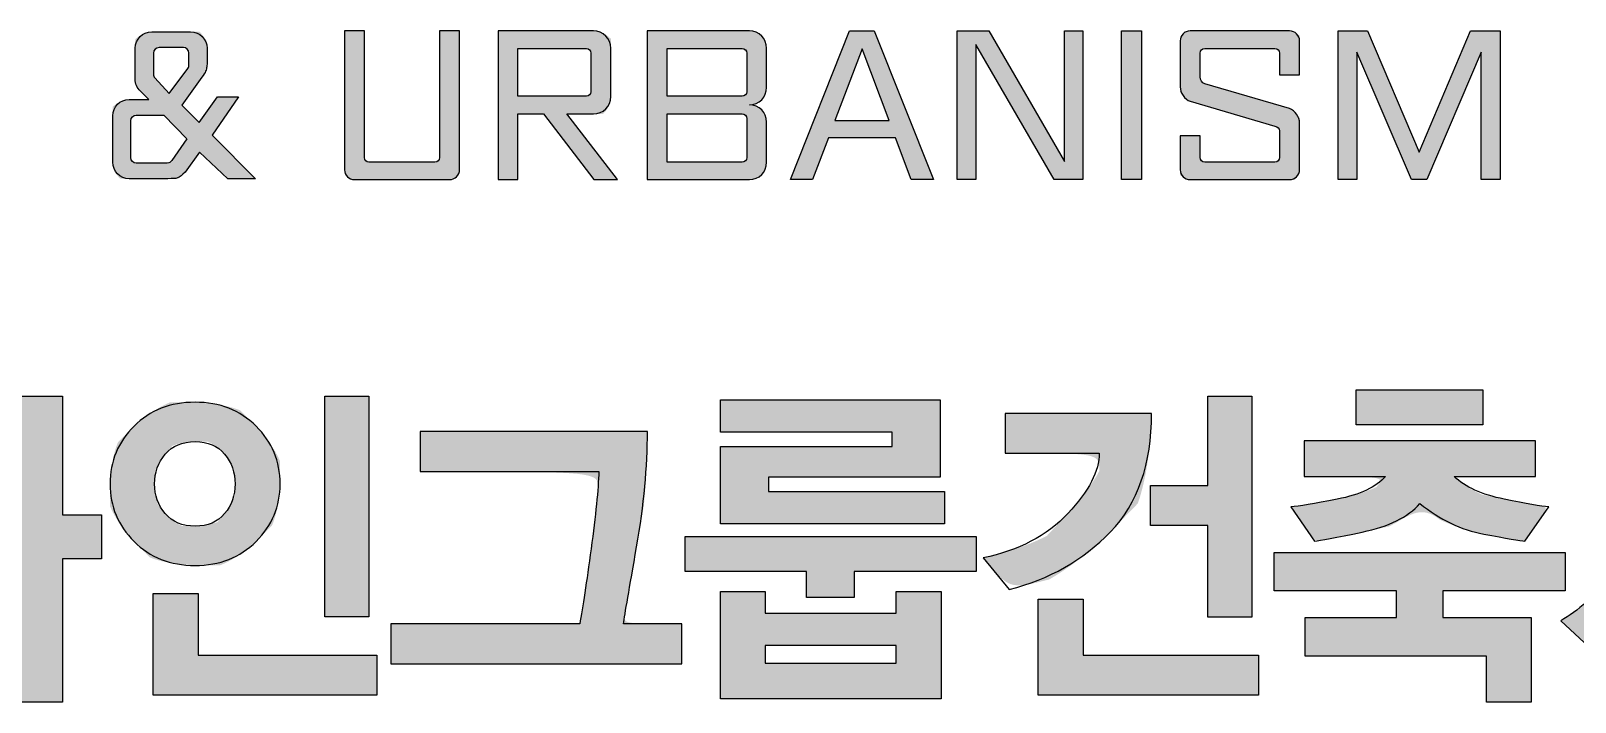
# Model space of a CAD drawing. Header units: millimetres. Extents: x 75184266 to 76346726, y -35077925 to -33679385.
# Drawn here: x 75628312 to 75638063, y -34829354 to -34825111 of the extents above; entities that cross this region are included whole.
import ezdxf

# ---------------------------------------------------------------- set-up
doc = ezdxf.new("R2010")
doc.units = ezdxf.units.MM
doc.header["$LTSCALE"] = 50
doc.header["$MEASUREMENT"] = 0
doc.layers.add('AZ-LINE', color=3, linetype='CONTINUOUS')
doc.layers.add('AZ-TEX2', color=6, linetype='CONTINUOUS')

# ---------------------------------------------------------------- blocks, each defined once
blk = doc.blocks.new('바탕폼')
at = {"layer": 'AZ-TEX2'}
h = blk.add_hatch(color=256, dxfattribs=at)
h.dxf.hatch_style = 2
edge = h.paths.add_edge_path()
edge.add_spline(control_points=[(771.734, 506.219), (771.734, 506.219), (771.734, 506.219), (771.734, 506.219), (771.618, 506.218), (771.526, 506.124), (771.525, 506.009), (771.525, 506.009), (771.525, 505.619), (771.525, 505.619), (771.525, 505.561), (771.55, 505.509), (771.588, 505.469), (771.588, 505.469), (771.698, 505.361), (771.698, 505.361), (771.698, 505.361), (771.449, 505.361), (771.449, 505.361), (771.333, 505.361), (771.241, 505.269), (771.241, 505.154), (771.241, 505.154), (771.241, 504.566), (771.241, 504.566), (771.241, 504.452), (771.333, 504.359), (771.449, 504.359), (771.449, 504.359), (771.938, 504.359), (771.938, 504.359), (772.059, 504.359), (772.073, 504.358), (772.158, 504.442), (772.158, 504.442), (772.339, 504.696), (772.339, 504.696), (772.339, 504.696), (772.696, 504.359), (772.696, 504.359), (772.696, 504.359), (773.048, 504.359), (773.048, 504.359), (773.048, 504.359), (772.505, 504.903), (772.505, 504.903), (772.505, 504.903), (772.497, 504.911), (772.497, 504.911), (772.497, 504.911), (772.833, 505.396), (772.833, 505.396), (772.833, 505.396), (772.565, 505.396), (772.565, 505.396), (772.565, 505.396), (772.335, 505.07), (772.335, 505.07), (772.335, 505.07), (772.116, 505.29), (772.116, 505.29), (772.116, 505.29), (772.369, 505.644), (772.369, 505.644), (772.419, 505.704), (772.423, 505.74), (772.431, 505.774), (772.43, 505.775), (772.434, 505.805), (772.434, 505.808), (772.434, 505.808), (772.434, 506.009), (772.434, 506.009), (772.434, 506.124), (772.341, 506.218), (772.225, 506.219), (772.225, 506.219), (771.734, 506.219)], knot_values=[0, 0, 0, 0, 0.00005, 0.0001, 1, 1, 1, 2, 2, 2, 3, 3, 3, 4, 4, 4, 5, 5, 5, 6, 6, 6, 7, 7, 7, 8, 8, 8, 9, 9, 9, 10, 10, 10, 11, 11, 11, 12, 12, 12, 13, 13, 13, 14, 14, 14, 15, 15, 15, 16, 16, 16, 17, 17, 17, 18, 18, 18, 19, 19, 19, 20, 20, 20, 21, 21, 21, 22, 22, 22, 23, 23, 23, 24, 24, 24, 25, 25, 25, 25], degree=3, periodic=0)
edge = h.paths.add_edge_path()
edge.add_spline(control_points=[(772.204, 505.799), (772.204, 505.799), (772.204, 505.799), (772.204, 505.799), (772.204, 505.783), (772.201, 505.768), (772.191, 505.755), (772.191, 505.755), (771.954, 505.435), (771.954, 505.435), (771.954, 505.435), (771.773, 505.633), (771.773, 505.633), (771.758, 505.647), (771.756, 505.663), (771.756, 505.68), (771.756, 505.68), (771.756, 505.949), (771.756, 505.949), (771.756, 505.986), (771.787, 506.017), (771.826, 506.019), (771.826, 506.019), (772.134, 506.019), (772.134, 506.019), (772.174, 506.019), (772.204, 505.986), (772.204, 505.949), (772.204, 505.949), (772.204, 505.799)], knot_values=[0, 0, 0, 0, 0.00005, 0.0001, 1, 1, 1, 2, 2, 2, 3, 3, 3, 4, 4, 4, 5, 5, 5, 6, 6, 6, 7, 7, 7, 8, 8, 8, 9, 9, 9, 9], degree=3, periodic=0)
edge = h.paths.add_edge_path()
edge.add_spline(control_points=[(771.987, 504.589), (771.969, 504.569), (771.959, 504.556), (771.93, 504.556), (771.93, 504.556), (771.924, 504.556), (771.924, 504.556), (771.924, 504.556), (771.539, 504.556), (771.539, 504.556), (771.5, 504.556), (771.47, 504.587), (771.47, 504.626), (771.47, 504.626), (771.47, 505.093), (771.47, 505.093), (771.47, 505.133), (771.5, 505.162), (771.539, 505.163), (771.539, 505.163), (771.889, 505.163), (771.889, 505.163), (771.889, 505.163), (772.178, 504.865), (772.178, 504.865), (772.178, 504.865), (771.988, 504.59), (771.988, 504.59)], knot_values=[0, 0, 0, 0, 1, 1, 1, 2, 2, 2, 3, 3, 3, 4, 4, 4, 5, 5, 5, 6, 6, 6, 7, 7, 7, 8, 8, 8, 9, 9, 9, 9], degree=3, periodic=0)
edge.add_line((771.988, 504.59), (771.987, 504.589))
h = blk.add_hatch(color=256, dxfattribs=at)
edge = h.paths.add_edge_path()
edge.add_spline(control_points=[(775.626, 504.476), (775.626, 504.476), (775.626, 506.229), (775.626, 506.229)], knot_values=[10, 10, 10, 10, 11, 11, 11, 11], degree=3, periodic=0)
edge.add_spline(control_points=[(775.626, 506.229), (775.626, 506.229), (775.373, 506.229), (775.373, 506.229)], knot_values=[9.00001, 9.00001, 9.00001, 9.00001, 9.99999, 9.99999, 9.99999, 9.99999], degree=3, periodic=0)
edge.add_spline(control_points=[(775.373, 506.229), (775.373, 506.229), (775.373, 505.829), (775.373, 505.428)], knot_values=[8.5, 8.5, 8.5, 8.5, 9, 9, 9, 9], degree=3, periodic=0)
edge.add_spline(control_points=[(775.373, 505.428), (775.373, 505.027), (775.373, 504.626), (775.373, 504.626), (775.373, 504.594), (775.346, 504.568), (775.315, 504.568)], knot_values=[7, 7, 7, 7, 7.5, 7.5, 7.5, 8.5, 8.5, 8.5, 8.5], degree=3, periodic=0)
edge.add_spline(control_points=[(775.315, 504.568), (775.315, 504.568), (774.481, 504.568), (774.481, 504.568), (774.448, 504.568), (774.423, 504.594), (774.423, 504.626)], knot_values=[5, 5, 5, 5, 6, 6, 6, 7, 7, 7, 7], degree=3, periodic=0)
edge.add_spline(control_points=[(774.423, 504.626), (774.423, 504.626), (774.423, 506.229), (774.423, 506.229)], knot_values=[4, 4, 4, 4, 5, 5, 5, 5], degree=3, periodic=0)
edge.add_spline(control_points=[(774.423, 506.229), (774.423, 506.229), (774.171, 506.229), (774.171, 506.229)], knot_values=[3.00001, 3.00001, 3.00001, 3.00001, 3.99999, 3.99999, 3.99999, 3.99999], degree=3, periodic=0)
edge.add_spline(control_points=[(774.171, 506.229), (774.171, 506.229), (774.171, 505.79), (774.171, 505.351)], knot_values=[2.5, 2.5, 2.5, 2.5, 3, 3, 3, 3], degree=3, periodic=0)
edge.add_spline(control_points=[(774.171, 505.351), (774.171, 504.911), (774.171, 504.472), (774.171, 504.472), (774.171, 504.403), (774.227, 504.347), (774.298, 504.347)], knot_values=[1, 1, 1, 1, 1.5, 1.5, 1.5, 2.5, 2.5, 2.5, 2.5], degree=3, periodic=0)
edge.add_spline(control_points=[(774.298, 504.347), (774.298, 504.347), (775.498, 504.347), (775.498, 504.347)], knot_values=[0, 0, 0, 0, 1, 1, 1, 1], degree=3, periodic=0)
edge.add_spline(control_points=[(775.498, 504.347), (775.567, 504.347), (775.626, 504.403), (775.626, 504.476)], knot_values=[11, 11, 11, 11, 12, 12, 12, 12], degree=3, periodic=0)
h = blk.add_hatch(color=256, dxfattribs=at)
h.dxf.hatch_style = 2
edge = h.paths.add_edge_path()
edge.add_spline(control_points=[(776.984, 505.178), (776.984, 505.178), (776.984, 505.178), (776.984, 505.178), (776.984, 505.178), (777.622, 504.347), (777.622, 504.347), (777.622, 504.347), (777.323, 504.347), (777.323, 504.347), (777.323, 504.347), (776.686, 505.178), (776.686, 505.178), (776.686, 505.178), (776.364, 505.178), (776.364, 505.178), (776.364, 505.178), (776.364, 504.347), (776.364, 504.347), (776.364, 504.347), (776.113, 504.347), (776.113, 504.347), (776.113, 504.347), (776.113, 506.229), (776.113, 506.229), (776.113, 506.229), (777.319, 506.229), (777.319, 506.229), (777.441, 506.229), (777.54, 506.129), (777.54, 506.009), (777.54, 506.009), (777.54, 505.398), (777.54, 505.398), (777.54, 505.275), (777.441, 505.178), (777.319, 505.178), (777.319, 505.178), (776.984, 505.178)], knot_values=[0, 0, 0, 0, 0.00005, 0.0001, 1, 1, 1, 2, 2, 2, 3, 3, 3, 4, 4, 4, 5, 5, 5, 6, 6, 6, 7, 7, 7, 8, 8, 8, 9, 9, 9, 10, 10, 10, 11, 11, 11, 12, 12, 12, 12], degree=3, periodic=0)
edge = h.paths.add_edge_path()
edge.add_spline(control_points=[(777.229, 505.401), (777.229, 505.401), (777.229, 505.401), (777.229, 505.401), (777.26, 505.401), (777.287, 505.427), (777.287, 505.459), (777.287, 505.459), (777.287, 505.949), (777.287, 505.949), (777.287, 505.979), (777.26, 506.007), (777.229, 506.007), (777.229, 506.007), (776.364, 506.007), (776.364, 506.007), (776.364, 506.007), (776.364, 505.401), (776.364, 505.401), (776.364, 505.401), (777.229, 505.401)], knot_values=[0, 0, 0, 0, 0.00005, 0.0001, 1, 1, 1, 2, 2, 2, 3, 3, 3, 4, 4, 4, 5, 5, 5, 6, 6, 6, 6], degree=3, periodic=0)
h = blk.add_hatch(color=256, dxfattribs=at)
edge = h.paths.add_edge_path()
edge.add_spline(control_points=[(778, 505.288), (778, 504.817), (778, 504.347), (778, 504.347), (778, 504.347), (778.323, 504.347), (778.646, 504.347)], knot_values=[4.5, 4.5, 4.5, 4.5, 5, 5, 5, 5.5, 5.5, 5.5, 5.5], degree=3, periodic=0)
edge.add_spline(control_points=[(778.646, 504.347), (778.969, 504.347), (779.292, 504.347), (779.292, 504.347), (779.413, 504.347), (779.509, 504.444), (779.509, 504.566)], knot_values=[3, 3, 3, 3, 3.5, 3.5, 3.5, 4.5, 4.5, 4.5, 4.5], degree=3, periodic=0)
edge.add_spline(control_points=[(779.509, 504.566), (779.509, 504.566), (779.509, 505.075), (779.509, 505.075), (779.509, 505.197), (779.413, 505.294), (779.292, 505.294)], knot_values=[1, 1, 1, 1, 2, 2, 2, 3, 3, 3, 3], degree=3, periodic=0)
edge.add_spline(control_points=[(779.292, 505.294), (779.413, 505.294), (779.509, 505.391), (779.509, 505.514)], knot_values=[0, 0, 0, 0, 1, 1, 1, 1], degree=3, periodic=0)
edge.add_spline(control_points=[(779.509, 505.514), (779.509, 505.514), (779.509, 505.638), (779.509, 505.761)], knot_values=[8.5, 8.5, 8.5, 8.5, 9, 9, 9, 9], degree=3, periodic=0)
edge.add_spline(control_points=[(779.509, 505.761), (779.509, 505.885), (779.509, 506.009), (779.509, 506.009), (779.509, 506.129), (779.413, 506.229), (779.292, 506.229)], knot_values=[7, 7, 7, 7, 7.5, 7.5, 7.5, 8.5, 8.5, 8.5, 8.5], degree=3, periodic=0)
edge.add_spline(control_points=[(779.292, 506.229), (779.292, 506.229), (778, 506.229), (778, 506.229), (778, 506.229), (778, 505.758), (778, 505.288)], knot_values=[5.5, 5.5, 5.5, 5.5, 6.5, 6.5, 6.5, 7, 7, 7, 7], degree=3, periodic=0)
edge = h.paths.add_edge_path(flags=16)
edge.add_spline(control_points=[(778.252, 504.873), (778.252, 505.026), (778.252, 505.178), (778.252, 505.178), (778.252, 505.178), (778.489, 505.178), (778.726, 505.178)], knot_values=[1.5, 1.5, 1.5, 1.5, 2, 2, 2, 2.5, 2.5, 2.5, 2.5], degree=3, periodic=0)
edge.add_spline(control_points=[(778.726, 505.178), (778.963, 505.178), (779.201, 505.178), (779.201, 505.178), (779.23, 505.178), (779.258, 505.153), (779.258, 505.12)], knot_values=[0, 0, 0, 0, 0.5, 0.5, 0.5, 1.5, 1.5, 1.5, 1.5], degree=3, periodic=0)
edge.add_spline(control_points=[(779.258, 505.12), (779.258, 505.12), (779.258, 504.996), (779.258, 504.873)], knot_values=[5.5, 5.5, 5.5, 5.5, 6, 6, 6, 6], degree=3, periodic=0)
edge.add_spline(control_points=[(779.258, 504.873), (779.258, 504.749), (779.258, 504.626), (779.258, 504.626), (779.258, 504.593), (779.23, 504.568), (779.201, 504.568)], knot_values=[4, 4, 4, 4, 4.5, 4.5, 4.5, 5.5, 5.5, 5.5, 5.5], degree=3, periodic=0)
edge.add_spline(control_points=[(779.201, 504.568), (779.201, 504.568), (778.252, 504.568), (778.252, 504.568), (778.252, 504.568), (778.252, 504.721), (778.252, 504.873)], knot_values=[2.5, 2.5, 2.5, 2.5, 3.5, 3.5, 3.5, 4, 4, 4, 4], degree=3, periodic=0)
edge = h.paths.add_edge_path(flags=16)
edge.add_spline(control_points=[(779.201, 505.401), (779.201, 505.401), (778.252, 505.401), (778.252, 505.401), (778.252, 505.401), (778.252, 505.552), (778.252, 505.704)], knot_values=[1.5, 1.5, 1.5, 1.5, 2.5, 2.5, 2.5, 3, 3, 3, 3], degree=3, periodic=0)
edge.add_spline(control_points=[(778.252, 505.704), (778.252, 505.855), (778.252, 506.007), (778.252, 506.007), (778.252, 506.007), (778.489, 506.007), (778.726, 506.007)], knot_values=[0.5, 0.5, 0.5, 0.5, 1, 1, 1, 1.5, 1.5, 1.5, 1.5], degree=3, periodic=0)
edge.add_spline(control_points=[(778.726, 506.007), (778.963, 506.007), (779.201, 506.007), (779.201, 506.007)], knot_values=[0, 0, 0, 0, 0.5, 0.5, 0.5, 0.5], degree=3, periodic=0)
edge.add_spline(control_points=[(779.258, 505.949), (779.258, 505.949), (779.258, 505.458), (779.258, 505.458), (779.258, 505.427), (779.23, 505.401), (779.201, 505.401)], knot_values=[3, 3, 3, 3, 4, 4, 4, 5, 5, 5, 5], degree=3, periodic=0)
h = blk.add_hatch(color=256, dxfattribs=at)
h.dxf.hatch_style = 2
h.paths.add_polyline_path([(781.338, 504.347), (781.138, 504.874), (780.29, 504.874), (780.09, 504.347), (779.81, 504.347), (780.558, 506.229), (780.869, 506.229), (781.618, 504.347)])
h.paths.add_polyline_path([(780.715, 506.002), (780.373, 505.095), (781.056, 505.095)])
h = blk.add_hatch(color=256, dxfattribs=at)
h.dxf.hatch_style = 2
h.paths.add_polyline_path([(783.142, 504.347), (782.152, 506.056), (782.152, 504.347), (781.918, 504.347), (781.918, 506.229), (782.319, 506.229), (783.273, 504.576), (783.273, 506.229), (783.507, 506.229), (783.507, 504.347)])
h = blk.add_hatch(color=256, dxfattribs=at)
h.dxf.hatch_style = 2
h.paths.add_polyline_path([(783.996, 506.229), (784.249, 506.229), (784.249, 504.347), (783.996, 504.347)])
h = blk.add_hatch(color=256, dxfattribs=at)
h.dxf.hatch_style = 2
edge = h.paths.add_edge_path()
edge.add_spline(control_points=[(784.989, 504.901), (784.989, 504.901), (784.989, 504.901), (784.989, 504.901), (784.989, 504.901), (784.989, 504.627), (784.989, 504.627), (784.989, 504.594), (785.014, 504.568), (785.047, 504.568), (785.047, 504.568), (785.936, 504.568), (785.936, 504.568), (785.968, 504.568), (785.995, 504.594), (785.995, 504.627), (785.995, 504.627), (785.995, 504.965), (785.995, 504.965), (785.995, 504.999), (785.968, 505.015), (785.936, 505.023), (785.936, 505.023), (784.864, 505.339), (784.864, 505.339), (784.796, 505.357), (784.737, 505.45), (784.737, 505.52), (784.737, 505.52), (784.737, 506.102), (784.737, 506.102), (784.737, 506.17), (784.794, 506.229), (784.864, 506.229), (784.864, 506.229), (786.121, 506.229), (786.121, 506.229), (786.189, 506.229), (786.248, 506.17), (786.248, 506.102), (786.248, 506.102), (786.248, 505.674), (786.248, 505.674), (786.248, 505.674), (785.995, 505.674), (785.995, 505.674), (785.995, 505.674), (785.995, 505.949), (785.995, 505.949), (785.995, 505.979), (785.968, 506.007), (785.936, 506.007), (785.936, 506.007), (785.047, 506.007), (785.047, 506.007), (785.014, 506.007), (784.989, 505.979), (784.989, 505.949), (784.989, 505.949), (784.989, 505.646), (784.989, 505.646), (784.989, 505.613), (785.017, 505.568), (785.047, 505.56), (785.047, 505.56), (786.121, 505.246), (786.121, 505.246), (786.186, 505.226), (786.248, 505.134), (786.248, 505.065), (786.248, 505.065), (786.248, 504.476), (786.248, 504.476), (786.248, 504.403), (786.189, 504.347), (786.121, 504.347), (786.121, 504.347), (784.864, 504.347), (784.864, 504.347), (784.794, 504.347), (784.737, 504.403), (784.737, 504.472), (784.737, 504.472), (784.737, 504.901), (784.737, 504.901), (784.737, 504.901), (784.989, 504.901)], knot_values=[0, 0, 0, 0, 0.00005, 0.0001, 1, 1, 1, 2, 2, 2, 3, 3, 3, 4, 4, 4, 5, 5, 5, 6, 6, 6, 7, 7, 7, 8, 8, 8, 9, 9, 9, 10, 10, 10, 11, 11, 11, 12, 12, 12, 13, 13, 13, 14, 14, 14, 15, 15, 15, 16, 16, 16, 17, 17, 17, 18, 18, 18, 19, 19, 19, 20, 20, 20, 21, 21, 21, 22, 22, 22, 23, 23, 23, 24, 24, 24, 25, 25, 25, 26, 26, 26, 27, 27, 27, 28, 28, 28, 28], degree=3, periodic=0)
h = blk.add_hatch(color=256, dxfattribs=at)
h.dxf.hatch_style = 2
h.paths.add_polyline_path([(788.544, 504.347), (788.544, 505.96), (787.854, 504.347), (787.662, 504.347), (786.972, 505.96), (786.972, 504.347), (786.734, 504.347), (786.734, 506.229), (787.107, 506.229), (787.761, 504.693), (788.407, 506.229), (788.782, 506.229), (788.782, 504.347)])
h = blk.add_hatch(color=256, dxfattribs=at)
h.dxf.hatch_style = 2
edge = h.paths.add_edge_path()
edge.add_spline(control_points=[(768.356, 498.935), (768.356, 498.935), (768.356, 498.935), (768.175, 498.758), (767.994, 498.58), (767.825, 498.443), (767.669, 498.346), (767.669, 498.346), (767.268, 498.751), (767.268, 498.751), (767.491, 498.86), (767.714, 499.055), (767.939, 499.336), (768.163, 499.618), (768.276, 500.013), (768.276, 500.521), (768.276, 500.521), (768.276, 500.737), (768.276, 500.737), (768.276, 500.737), (767.498, 500.737), (767.498, 500.737), (767.498, 500.737), (767.498, 501.238), (767.498, 501.238), (767.498, 501.238), (769.66, 501.238), (769.66, 501.238), (769.66, 501.238), (769.66, 500.737), (769.66, 500.737), (769.66, 500.737), (768.874, 500.737), (768.874, 500.737), (768.874, 500.737), (768.874, 500.521), (768.874, 500.521), (768.874, 500.013), (768.982, 499.638), (769.2, 499.396), (769.417, 499.154), (769.624, 498.982), (769.819, 498.879), (769.819, 498.879), (769.459, 498.434), (769.459, 498.434), (769.303, 498.519), (769.137, 498.648), (768.959, 498.821), (768.783, 498.994), (768.655, 499.174), (768.577, 499.358), (768.49, 499.136), (768.356, 498.935)], knot_values=[0, 0, 0, 0, 0.00005, 0.0001, 1, 1, 1, 2, 2, 2, 3, 3, 3, 4, 4, 4, 5, 5, 5, 6, 6, 6, 7, 7, 7, 8, 8, 8, 9, 9, 9, 10, 10, 10, 11, 11, 11, 12, 12, 12, 13, 13, 13, 14, 14, 14, 15, 15, 15, 16, 16, 16, 17, 17, 17, 17], degree=3, periodic=0)
h.paths.add_polyline_path([(770.605, 499.548), (770.605, 497.734), (770.045, 497.734), (770.045, 501.608), (770.605, 501.608), (770.605, 500.103), (771.099, 500.103), (771.099, 499.548)])
h = blk.add_hatch(color=256, dxfattribs=at)
h.dxf.hatch_style = 2
edge = h.paths.add_edge_path()
edge.add_spline(control_points=[(773.255, 499.971), (773.255, 499.971), (773.255, 499.971), (773.053, 499.768), (772.851, 499.565), (772.594, 499.464), (772.282, 499.464), (771.969, 499.464), (771.712, 499.565), (771.51, 499.768), (771.308, 499.971), (771.207, 500.213), (771.207, 500.495), (771.207, 500.782), (771.308, 501.026), (771.51, 501.227), (771.712, 501.428), (771.969, 501.529), (772.282, 501.529), (772.594, 501.529), (772.851, 501.428), (773.053, 501.227), (773.255, 501.026), (773.357, 500.782), (773.357, 500.495), (773.357, 500.213), (773.255, 499.971)], knot_values=[0, 0, 0, 0, 0.00005, 0.0001, 1, 1, 1, 2, 2, 2, 3, 3, 3, 4, 4, 4, 5, 5, 5, 6, 6, 6, 7, 7, 7, 8, 8, 8, 8], degree=3, periodic=0)
h.paths.add_polyline_path([(771.751, 497.823), (771.751, 499.108), (772.319, 499.108), (772.319, 498.329), (774.578, 498.329), (774.578, 497.823)])
edge = h.paths.add_edge_path()
edge.add_spline(control_points=[(771.816, 500.226), (771.816, 500.226), (771.816, 500.226), (771.905, 500.12), (771.995, 500.014), (772.12, 499.962), (772.282, 499.962), (772.443, 499.962), (772.568, 500.014), (772.656, 500.12), (772.744, 500.226), (772.788, 500.35), (772.788, 500.495), (772.788, 500.641), (772.744, 500.767), (772.656, 500.873), (772.568, 500.979), (772.443, 501.031), (772.282, 501.031), (772.12, 501.031), (771.995, 500.979), (771.905, 500.873), (771.816, 500.767), (771.771, 500.641), (771.771, 500.495), (771.771, 500.35), (771.816, 500.226)], knot_values=[0, 0, 0, 0, 0.00005, 0.0001, 1, 1, 1, 2, 2, 2, 3, 3, 3, 4, 4, 4, 5, 5, 5, 6, 6, 6, 7, 7, 7, 8, 8, 8, 8], degree=3, periodic=0)
h.paths.add_polyline_path([(773.921, 498.812), (773.921, 501.608), (774.477, 501.608), (774.477, 498.812)])
h = blk.add_hatch(color=256, dxfattribs=at)
h.dxf.hatch_style = 2
edge = h.paths.add_edge_path()
edge.add_spline(control_points=[(782.247, 499.561), (782.247, 499.561), (782.247, 499.561), (782.247, 499.561), (782.696, 499.652), (783.052, 499.839), (783.318, 500.122), (783.582, 500.405), (783.715, 500.66), (783.715, 500.886), (783.715, 500.886), (782.523, 500.886), (782.523, 500.886), (782.523, 500.886), (782.523, 501.388), (782.523, 501.388), (782.523, 501.388), (784.376, 501.388), (784.376, 501.388), (784.376, 500.748), (784.202, 500.249), (783.855, 499.889), (783.508, 499.53), (783.082, 499.287), (782.577, 499.16), (782.577, 499.16), (782.247, 499.561)], knot_values=[0, 0, 0, 0, 0.00005, 0.0001, 1, 1, 1, 2, 2, 2, 3, 3, 3, 4, 4, 4, 5, 5, 5, 6, 6, 6, 7, 7, 7, 8, 8, 8, 8], degree=3, periodic=0)
h.paths.add_polyline_path([(782.941, 497.823), (782.941, 499.037), (783.51, 499.037), (783.51, 498.329), (785.726, 498.329), (785.726, 497.823)])
h.paths.add_polyline_path([(785.086, 498.809), (785.086, 499.971), (784.363, 499.971), (784.363, 500.476), (785.086, 500.476), (785.086, 501.608), (785.642, 501.608), (785.642, 498.809)])
h = blk.add_hatch(color=256, dxfattribs=at)
h.dxf.hatch_style = 2
h.paths.add_polyline_path([(788.06, 499.143), (788.06, 498.804), (789.176, 498.804), (789.176, 497.734), (788.612, 497.734), (788.612, 498.316), (786.316, 498.316), (786.316, 498.804), (787.474, 498.804), (787.474, 499.143), (785.927, 499.143), (785.927, 499.627), (789.607, 499.627), (789.607, 499.143)])
edge = h.paths.add_edge_path()
edge.add_spline(control_points=[(788.862, 499.807), (788.862, 499.807), (788.862, 499.807), (788.576, 499.861), (788.29, 499.914), (788.021, 500.043), (787.767, 500.248), (787.619, 500.077), (787.377, 499.957), (787.04, 499.887), (786.702, 499.817), (786.501, 499.778), (786.437, 499.772), (786.437, 499.772), (786.136, 500.204), (786.136, 500.204), (786.234, 500.213), (786.429, 500.246), (786.722, 500.303), (787.015, 500.36), (787.218, 500.456), (787.332, 500.591), (787.332, 500.591), (786.303, 500.591), (786.303, 500.591), (786.303, 500.591), (786.303, 501.04), (786.303, 501.04), (786.303, 501.04), (789.231, 501.04), (789.231, 501.04), (789.231, 501.04), (789.231, 500.591), (789.231, 500.591), (789.231, 500.591), (788.202, 500.591), (788.202, 500.591), (788.341, 500.456), (788.552, 500.36), (788.833, 500.303), (789.115, 500.246), (789.303, 500.213), (789.398, 500.204), (789.398, 500.204), (789.097, 499.772), (789.097, 499.772), (789.036, 499.778), (788.862, 499.807)], knot_values=[0, 0, 0, 0, 0.00005, 0.0001, 1, 1, 1, 2, 2, 2, 3, 3, 3, 4, 4, 4, 5, 5, 5, 6, 6, 6, 7, 7, 7, 8, 8, 8, 9, 9, 9, 10, 10, 10, 11, 11, 11, 12, 12, 12, 13, 13, 13, 14, 14, 14, 15, 15, 15, 15], degree=3, periodic=0)
h.paths.add_polyline_path([(786.964, 501.242), (786.964, 501.687), (788.562, 501.687), (788.562, 501.242)])
h = blk.add_hatch(color=256, dxfattribs=at)
h.dxf.hatch_style = 2
edge = h.paths.add_edge_path()
edge.add_spline(control_points=[(791.913, 498.944), (791.913, 498.944), (791.913, 498.944), (792.099, 498.835), (792.099, 498.835), (791.765, 498.421), (791.765, 498.421), (791.611, 498.512), (791.446, 498.642), (791.267, 498.81), (791.089, 498.98), (790.948, 499.169), (790.845, 499.381), (790.761, 499.169), (790.629, 498.971), (790.447, 498.786), (790.266, 498.602), (790.105, 498.466), (789.962, 498.381), (789.962, 498.381), (789.549, 498.764), (789.549, 498.764), (789.763, 498.884), (789.982, 499.082), (790.205, 499.356), (790.428, 499.63), (790.54, 500.007), (790.54, 500.485), (790.54, 500.485), (790.54, 501.401), (790.54, 501.401), (790.54, 501.401), (791.133, 501.401), (791.133, 501.401), (791.133, 501.401), (791.133, 500.485), (791.133, 500.485), (791.133, 500.007), (791.248, 499.639), (791.476, 499.382), (791.705, 499.126), (791.913, 498.944)], knot_values=[0, 0, 0, 0, 0.00005, 0.0001, 1, 1, 1, 2, 2, 2, 3, 3, 3, 4, 4, 4, 5, 5, 5, 6, 6, 6, 7, 7, 7, 8, 8, 8, 9, 9, 9, 10, 10, 10, 11, 11, 11, 12, 12, 12, 13, 13, 13, 13], degree=3, periodic=0)
h.paths.add_polyline_path([(792.886, 499.53), (792.886, 497.734), (792.325, 497.734), (792.325, 501.608), (792.886, 501.608), (792.886, 500.085), (793.408, 500.085), (793.408, 499.53)])
h = blk.add_hatch(color=256, dxfattribs=at)
h.dxf.hatch_style = 2
h.paths.add_polyline_path([(780.616, 499.389), (780.616, 499.059), (780.014, 499.059), (780.014, 499.389), (778.479, 499.389), (778.479, 499.829), (782.159, 499.829), (782.159, 499.389)])
h.paths.add_polyline_path([(778.927, 499.992), (778.927, 500.969), (781.097, 500.969), (781.097, 501.15), (778.927, 501.15), (778.927, 501.559), (781.703, 501.559), (781.703, 500.582), (779.533, 500.582), (779.533, 500.402), (781.758, 500.402), (781.758, 499.992)])
h.paths.add_polyline_path([(778.927, 497.778), (778.927, 499.134), (779.491, 499.134), (779.491, 498.861), (781.147, 498.861), (781.147, 499.134), (781.716, 499.134), (781.716, 497.778)])
h.paths.add_polyline_path([(781.147, 498.452), (779.491, 498.452), (779.491, 498.228), (781.147, 498.228)])
h = blk.add_hatch(color=256, dxfattribs=at)
h.dxf.hatch_style = 2
edge = h.paths.add_edge_path()
edge.add_spline(control_points=[(778.437, 498.724), (778.437, 498.724), (778.437, 498.724), (778.437, 498.724), (778.437, 498.724), (778.437, 498.219), (778.437, 498.219), (778.437, 498.219), (774.757, 498.219), (774.757, 498.219), (774.757, 498.219), (774.757, 498.724), (774.757, 498.724), (774.757, 498.724), (777.145, 498.724), (777.145, 498.724), (777.184, 498.933), (777.232, 499.25), (777.29, 499.675), (777.347, 500.101), (777.379, 500.427), (777.388, 500.653), (777.388, 500.653), (775.13, 500.653), (775.13, 500.653), (775.13, 500.653), (775.13, 501.159), (775.13, 501.159), (775.13, 501.159), (778.002, 501.159), (778.002, 501.159), (778.002, 500.716), (777.957, 500.23), (777.865, 499.7), (777.772, 499.17), (777.717, 498.845), (777.697, 498.724), (777.697, 498.724), (778.437, 498.724)], knot_values=[0, 0, 0, 0, 0.00005, 0.0001, 1, 1, 1, 2, 2, 2, 3, 3, 3, 4, 4, 4, 5, 5, 5, 6, 6, 6, 7, 7, 7, 8, 8, 8, 9, 9, 9, 10, 10, 10, 11, 11, 11, 12, 12, 12, 12], degree=3, periodic=0)
for points in [[(781.338, 504.347), (781.138, 504.874), (780.29, 504.874), (780.09, 504.347), (779.81, 504.347), (780.558, 506.229), (780.869, 506.229), (781.618, 504.347), (781.338, 504.347)], [(783.142, 504.347), (782.152, 506.056), (782.152, 504.347), (781.918, 504.347), (781.918, 506.229), (782.319, 506.229), (783.273, 504.576), (783.273, 506.229), (783.507, 506.229), (783.507, 504.347), (783.142, 504.347)], [(783.996, 506.229), (784.249, 506.229), (784.249, 504.347), (783.996, 504.347), (783.996, 506.229)], [(788.544, 504.347), (788.544, 505.96), (787.854, 504.347), (787.662, 504.347), (786.972, 505.96), (786.972, 504.347), (786.734, 504.347), (786.734, 506.229), (787.107, 506.229), (787.761, 504.693), (788.407, 506.229), (788.782, 506.229), (788.782, 504.347), (788.544, 504.347)], [(780.715, 506.002), (780.373, 505.095), (781.056, 505.095), (780.715, 506.002)], [(770.605, 499.548), (770.605, 497.734), (770.045, 497.734), (770.045, 501.608), (770.605, 501.608), (770.605, 500.103), (771.099, 500.103), (771.099, 499.548), (770.605, 499.548)], [(773.921, 498.812), (773.921, 501.608), (774.477, 501.608), (774.477, 498.812), (773.921, 498.812)], [(785.086, 498.809), (785.086, 499.971), (784.363, 499.971), (784.363, 500.476), (785.086, 500.476), (785.086, 501.608), (785.642, 501.608), (785.642, 498.809), (785.086, 498.809)], [(786.964, 501.242), (786.964, 501.687), (788.562, 501.687), (788.562, 501.242), (786.964, 501.242)], [(778.927, 499.992), (778.927, 500.969), (781.097, 500.969), (781.097, 501.15), (778.927, 501.15), (778.927, 501.559), (781.703, 501.559), (781.703, 500.582), (779.533, 500.582), (779.533, 500.402), (781.758, 500.402), (781.758, 499.992), (778.927, 499.992)], [(780.616, 499.389), (780.616, 499.059), (780.014, 499.059), (780.014, 499.389), (778.479, 499.389), (778.479, 499.829), (782.159, 499.829), (782.159, 499.389), (780.616, 499.389)], [(788.06, 499.143), (788.06, 498.804), (789.176, 498.804), (789.176, 497.734), (788.612, 497.734), (788.612, 498.316), (786.316, 498.316), (786.316, 498.804), (787.474, 498.804), (787.474, 499.143), (785.927, 499.143), (785.927, 499.627), (789.607, 499.627), (789.607, 499.143), (788.06, 499.143)], [(771.751, 497.823), (771.751, 499.108), (772.319, 499.108), (772.319, 498.329), (774.578, 498.329), (774.578, 497.823), (771.751, 497.823)], [(778.927, 497.778), (778.927, 499.134), (779.491, 499.134), (779.491, 498.861), (781.147, 498.861), (781.147, 499.134), (781.716, 499.134), (781.716, 497.778), (778.927, 497.778)], [(782.941, 497.823), (782.941, 499.037), (783.51, 499.037), (783.51, 498.329), (785.726, 498.329), (785.726, 497.823), (782.941, 497.823)], [(781.147, 498.452), (779.491, 498.452), (779.491, 498.228), (781.147, 498.228), (781.147, 498.452)]]:
    blk.add_lwpolyline(points, dxfattribs=at)
for points, knots in [([(772.505, 504.903), (772.505, 504.903), (772.497, 504.911), (772.497, 504.911), (772.497, 504.911), (772.833, 505.396), (772.833, 505.396), (772.833, 505.396), (772.565, 505.396), (772.565, 505.396), (772.565, 505.396), (772.335, 505.07), (772.335, 505.07), (772.335, 505.07), (772.116, 505.29), (772.116, 505.29), (772.116, 505.29), (772.369, 505.644), (772.369, 505.644), (772.419, 505.704), (772.423, 505.74), (772.431, 505.774), (772.43, 505.775), (772.434, 505.805), (772.434, 505.808), (772.434, 505.808), (772.434, 506.009), (772.434, 506.009), (772.434, 506.124), (772.341, 506.218), (772.225, 506.219), (772.225, 506.219), (771.734, 506.219), (771.734, 506.219), (771.618, 506.218), (771.526, 506.124), (771.525, 506.009), (771.525, 506.009), (771.525, 505.619), (771.525, 505.619), (771.525, 505.561), (771.55, 505.509), (771.588, 505.469), (771.588, 505.469), (771.698, 505.361), (771.698, 505.361), (771.698, 505.361), (771.449, 505.361), (771.449, 505.361), (771.333, 505.361), (771.241, 505.269), (771.241, 505.154), (771.241, 505.154), (771.241, 504.566), (771.241, 504.566), (771.241, 504.452), (771.333, 504.359), (771.449, 504.359), (771.449, 504.359), (771.938, 504.359), (771.938, 504.359), (772.059, 504.359), (772.073, 504.358), (772.158, 504.442), (772.158, 504.442), (772.339, 504.696), (772.339, 504.696), (772.339, 504.696), (772.696, 504.359), (772.696, 504.359), (772.696, 504.359), (773.048, 504.359), (773.048, 504.359), (773.048, 504.359), (772.505, 504.903), (772.505, 504.903)], [0, 0, 0, 0, 1, 1, 1, 2, 2, 2, 3, 3, 3, 4, 4, 4, 5, 5, 5, 6, 6, 6, 7, 7, 7, 8, 8, 8, 9, 9, 9, 10, 10, 10, 11, 11, 11, 12, 12, 12, 13, 13, 13, 14, 14, 14, 15, 15, 15, 16, 16, 16, 17, 17, 17, 18, 18, 18, 19, 19, 19, 20, 20, 20, 21, 21, 21, 22, 22, 22, 23, 23, 23, 24, 24, 24, 25, 25, 25, 25]), ([(775.498, 504.347), (775.498, 504.347), (774.298, 504.347), (774.298, 504.347), (774.227, 504.347), (774.171, 504.403), (774.171, 504.472), (774.171, 504.472), (774.171, 506.229), (774.171, 506.229), (774.171, 506.229), (774.423, 506.229), (774.423, 506.229), (774.423, 506.229), (774.423, 504.626), (774.423, 504.626), (774.423, 504.594), (774.448, 504.568), (774.481, 504.568), (774.481, 504.568), (775.315, 504.568), (775.315, 504.568), (775.346, 504.568), (775.373, 504.594), (775.373, 504.626), (775.373, 504.626), (775.373, 506.229), (775.373, 506.229), (775.373, 506.229), (775.626, 506.229), (775.626, 506.229), (775.626, 506.229), (775.626, 504.476), (775.626, 504.476), (775.626, 504.403), (775.567, 504.347), (775.498, 504.347)], [0, 0, 0, 0, 1, 1, 1, 2, 2, 2, 3, 3, 3, 4, 4, 4, 5, 5, 5, 6, 6, 6, 7, 7, 7, 8, 8, 8, 9, 9, 9, 10, 10, 10, 11, 11, 11, 12, 12, 12, 12]), ([(777.323, 504.347), (777.323, 504.347), (776.686, 505.178), (776.686, 505.178), (776.686, 505.178), (776.364, 505.178), (776.364, 505.178), (776.364, 505.178), (776.364, 504.347), (776.364, 504.347), (776.364, 504.347), (776.113, 504.347), (776.113, 504.347), (776.113, 504.347), (776.113, 506.229), (776.113, 506.229), (776.113, 506.229), (777.319, 506.229), (777.319, 506.229), (777.441, 506.229), (777.54, 506.129), (777.54, 506.009), (777.54, 506.009), (777.54, 505.398), (777.54, 505.398), (777.54, 505.275), (777.441, 505.178), (777.319, 505.178), (777.319, 505.178), (776.984, 505.178), (776.984, 505.178), (776.984, 505.178), (777.622, 504.347), (777.622, 504.347), (777.622, 504.347), (777.323, 504.347), (777.323, 504.347)], [0, 0, 0, 0, 1, 1, 1, 2, 2, 2, 3, 3, 3, 4, 4, 4, 5, 5, 5, 6, 6, 6, 7, 7, 7, 8, 8, 8, 9, 9, 9, 10, 10, 10, 11, 11, 11, 12, 12, 12, 12]), ([(779.509, 505.514), (779.509, 505.391), (779.413, 505.294), (779.292, 505.294), (779.413, 505.294), (779.509, 505.197), (779.509, 505.075), (779.509, 505.075), (779.509, 504.566), (779.509, 504.566), (779.509, 504.444), (779.413, 504.347), (779.292, 504.347), (779.292, 504.347), (778, 504.347), (778, 504.347), (778, 504.347), (778, 506.229), (778, 506.229), (778, 506.229), (779.292, 506.229), (779.292, 506.229), (779.413, 506.229), (779.509, 506.129), (779.509, 506.009), (779.509, 506.009), (779.509, 505.514), (779.509, 505.514)], [0, 0, 0, 0, 1, 1, 1, 2, 2, 2, 3, 3, 3, 4, 4, 4, 5, 5, 5, 6, 6, 6, 7, 7, 7, 8, 8, 8, 9, 9, 9, 9]), ([(785.995, 505.674), (785.995, 505.674), (785.995, 505.949), (785.995, 505.949), (785.995, 505.979), (785.968, 506.007), (785.936, 506.007), (785.936, 506.007), (785.047, 506.007), (785.047, 506.007), (785.014, 506.007), (784.989, 505.979), (784.989, 505.949), (784.989, 505.949), (784.989, 505.646), (784.989, 505.646), (784.989, 505.613), (785.017, 505.568), (785.047, 505.56), (785.047, 505.56), (786.121, 505.246), (786.121, 505.246), (786.186, 505.226), (786.248, 505.134), (786.248, 505.065), (786.248, 505.065), (786.248, 504.476), (786.248, 504.476), (786.248, 504.403), (786.189, 504.347), (786.121, 504.347), (786.121, 504.347), (784.864, 504.347), (784.864, 504.347), (784.794, 504.347), (784.737, 504.403), (784.737, 504.472), (784.737, 504.472), (784.737, 504.901), (784.737, 504.901), (784.737, 504.901), (784.989, 504.901), (784.989, 504.901), (784.989, 504.901), (784.989, 504.627), (784.989, 504.627), (784.989, 504.594), (785.014, 504.568), (785.047, 504.568), (785.047, 504.568), (785.936, 504.568), (785.936, 504.568), (785.968, 504.568), (785.995, 504.594), (785.995, 504.627), (785.995, 504.627), (785.995, 504.965), (785.995, 504.965), (785.995, 504.999), (785.968, 505.015), (785.936, 505.023), (785.936, 505.023), (784.864, 505.339), (784.864, 505.339), (784.796, 505.357), (784.737, 505.45), (784.737, 505.52), (784.737, 505.52), (784.737, 506.102), (784.737, 506.102), (784.737, 506.17), (784.794, 506.229), (784.864, 506.229), (784.864, 506.229), (786.121, 506.229), (786.121, 506.229), (786.189, 506.229), (786.248, 506.17), (786.248, 506.102), (786.248, 506.102), (786.248, 505.674), (786.248, 505.674), (786.248, 505.674), (785.995, 505.674), (785.995, 505.674)], [0, 0, 0, 0, 1, 1, 1, 2, 2, 2, 3, 3, 3, 4, 4, 4, 5, 5, 5, 6, 6, 6, 7, 7, 7, 8, 8, 8, 9, 9, 9, 10, 10, 10, 11, 11, 11, 12, 12, 12, 13, 13, 13, 14, 14, 14, 15, 15, 15, 16, 16, 16, 17, 17, 17, 18, 18, 18, 19, 19, 19, 20, 20, 20, 21, 21, 21, 22, 22, 22, 23, 23, 23, 24, 24, 24, 25, 25, 25, 26, 26, 26, 27, 27, 27, 28, 28, 28, 28]), ([(771.756, 505.949), (771.756, 505.986), (771.787, 506.017), (771.826, 506.019), (771.826, 506.019), (772.134, 506.019), (772.134, 506.019), (772.174, 506.019), (772.204, 505.986), (772.204, 505.949), (772.204, 505.949), (772.204, 505.799), (772.204, 505.799), (772.204, 505.783), (772.201, 505.768), (772.191, 505.755), (772.191, 505.755), (771.954, 505.435), (771.954, 505.435), (771.954, 505.435), (771.773, 505.633), (771.773, 505.633), (771.758, 505.647), (771.756, 505.663), (771.756, 505.68), (771.756, 505.68), (771.756, 505.949), (771.756, 505.949)], [0, 0, 0, 0, 1, 1, 1, 2, 2, 2, 3, 3, 3, 4, 4, 4, 5, 5, 5, 6, 6, 6, 7, 7, 7, 8, 8, 8, 9, 9, 9, 9]), ([(777.287, 505.949), (777.287, 505.979), (777.26, 506.007), (777.229, 506.007), (777.229, 506.007), (776.364, 506.007), (776.364, 506.007), (776.364, 506.007), (776.364, 505.401), (776.364, 505.401), (776.364, 505.401), (777.229, 505.401), (777.229, 505.401), (777.26, 505.401), (777.287, 505.427), (777.287, 505.459), (777.287, 505.459), (777.287, 505.949), (777.287, 505.949)], [0, 0, 0, 0, 1, 1, 1, 2, 2, 2, 3, 3, 3, 4, 4, 4, 5, 5, 5, 6, 6, 6, 6]), ([(779.201, 506.007), (779.201, 506.007), (778.252, 506.007), (778.252, 506.007), (778.252, 506.007), (778.252, 505.401), (778.252, 505.401), (778.252, 505.401), (779.201, 505.401), (779.201, 505.401), (779.23, 505.401), (779.258, 505.427), (779.258, 505.458), (779.258, 505.458), (779.258, 505.949), (779.258, 505.949), (779.258, 505.979), (779.23, 506.007), (779.201, 506.007)], [0, 0, 0, 0, 1, 1, 1, 2, 2, 2, 3, 3, 3, 4, 4, 4, 5, 5, 5, 6, 6, 6, 6]), ([(771.987, 504.589), (771.969, 504.569), (771.959, 504.556), (771.93, 504.556), (771.93, 504.556), (771.924, 504.556), (771.924, 504.556), (771.924, 504.556), (771.539, 504.556), (771.539, 504.556), (771.5, 504.556), (771.47, 504.587), (771.47, 504.626), (771.47, 504.626), (771.47, 505.093), (771.47, 505.093), (771.47, 505.133), (771.5, 505.162), (771.539, 505.163), (771.539, 505.163), (771.889, 505.163), (771.889, 505.163), (771.889, 505.163), (772.178, 504.865), (772.178, 504.865), (772.178, 504.865), (771.988, 504.59), (771.988, 504.59)], [0, 0, 0, 0, 1, 1, 1, 2, 2, 2, 3, 3, 3, 4, 4, 4, 5, 5, 5, 6, 6, 6, 7, 7, 7, 8, 8, 8, 9, 9, 9, 9]), ([(779.258, 505.12), (779.258, 505.153), (779.23, 505.178), (779.201, 505.178), (779.201, 505.178), (778.252, 505.178), (778.252, 505.178), (778.252, 505.178), (778.252, 504.568), (778.252, 504.568), (778.252, 504.568), (779.201, 504.568), (779.201, 504.568), (779.23, 504.568), (779.258, 504.593), (779.258, 504.626), (779.258, 504.626), (779.258, 505.12), (779.258, 505.12)], [0, 0, 0, 0, 1, 1, 1, 2, 2, 2, 3, 3, 3, 4, 4, 4, 5, 5, 5, 6, 6, 6, 6]), ([(773.053, 501.227), (773.255, 501.026), (773.357, 500.782), (773.357, 500.495), (773.357, 500.213), (773.255, 499.971), (773.053, 499.768), (772.851, 499.565), (772.594, 499.464), (772.282, 499.464), (771.969, 499.464), (771.712, 499.565), (771.51, 499.768), (771.308, 499.971), (771.207, 500.213), (771.207, 500.495), (771.207, 500.782), (771.308, 501.026), (771.51, 501.227), (771.712, 501.428), (771.969, 501.529), (772.282, 501.529), (772.594, 501.529), (772.851, 501.428), (773.053, 501.227)], [0, 0, 0, 0, 1, 1, 1, 2, 2, 2, 3, 3, 3, 4, 4, 4, 5, 5, 5, 6, 6, 6, 7, 7, 7, 8, 8, 8, 8]), ([(791.765, 498.421), (791.611, 498.512), (791.446, 498.642), (791.267, 498.81), (791.089, 498.98), (790.948, 499.169), (790.845, 499.381), (790.761, 499.169), (790.629, 498.971), (790.447, 498.786), (790.266, 498.602), (790.105, 498.466), (789.962, 498.381), (789.962, 498.381), (789.549, 498.764), (789.549, 498.764), (789.763, 498.884), (789.982, 499.082), (790.205, 499.356), (790.428, 499.63), (790.54, 500.007), (790.54, 500.485), (790.54, 500.485), (790.54, 501.401), (790.54, 501.401), (790.54, 501.401), (791.133, 501.401), (791.133, 501.401), (791.133, 501.401), (791.133, 500.485), (791.133, 500.485), (791.133, 500.007), (791.248, 499.639), (791.476, 499.382), (791.705, 499.126), (791.913, 498.944), (792.099, 498.835), (792.099, 498.835), (791.765, 498.421), (791.765, 498.421)], [0, 0, 0, 0, 1, 1, 1, 2, 2, 2, 3, 3, 3, 4, 4, 4, 5, 5, 5, 6, 6, 6, 7, 7, 7, 8, 8, 8, 9, 9, 9, 10, 10, 10, 11, 11, 11, 12, 12, 12, 13, 13, 13, 13]), ([(783.855, 499.889), (783.508, 499.53), (783.082, 499.287), (782.577, 499.16), (782.577, 499.16), (782.247, 499.561), (782.247, 499.561), (782.696, 499.652), (783.052, 499.839), (783.318, 500.122), (783.582, 500.405), (783.715, 500.66), (783.715, 500.886), (783.715, 500.886), (782.523, 500.886), (782.523, 500.886), (782.523, 500.886), (782.523, 501.388), (782.523, 501.388), (782.523, 501.388), (784.376, 501.388), (784.376, 501.388), (784.376, 500.748), (784.202, 500.249), (783.855, 499.889)], [0, 0, 0, 0, 1, 1, 1, 2, 2, 2, 3, 3, 3, 4, 4, 4, 5, 5, 5, 6, 6, 6, 7, 7, 7, 8, 8, 8, 8]), ([(771.905, 500.873), (771.816, 500.767), (771.771, 500.641), (771.771, 500.495), (771.771, 500.35), (771.816, 500.226), (771.905, 500.12), (771.995, 500.014), (772.12, 499.962), (772.282, 499.962), (772.443, 499.962), (772.568, 500.014), (772.656, 500.12), (772.744, 500.226), (772.788, 500.35), (772.788, 500.495), (772.788, 500.641), (772.744, 500.767), (772.656, 500.873), (772.568, 500.979), (772.443, 501.031), (772.282, 501.031), (772.12, 501.031), (771.995, 500.979), (771.905, 500.873)], [0, 0, 0, 0, 1, 1, 1, 2, 2, 2, 3, 3, 3, 4, 4, 4, 5, 5, 5, 6, 6, 6, 7, 7, 7, 8, 8, 8, 8]), ([(774.757, 498.219), (774.757, 498.219), (774.757, 498.724), (774.757, 498.724), (774.757, 498.724), (777.145, 498.724), (777.145, 498.724), (777.184, 498.933), (777.232, 499.25), (777.29, 499.675), (777.347, 500.101), (777.379, 500.427), (777.388, 500.653), (777.388, 500.653), (775.13, 500.653), (775.13, 500.653), (775.13, 500.653), (775.13, 501.159), (775.13, 501.159), (775.13, 501.159), (778.002, 501.159), (778.002, 501.159), (778.002, 500.716), (777.957, 500.23), (777.865, 499.7), (777.772, 499.17), (777.717, 498.845), (777.697, 498.724), (777.697, 498.724), (778.437, 498.724), (778.437, 498.724), (778.437, 498.724), (778.437, 498.219), (778.437, 498.219), (778.437, 498.219), (774.757, 498.219), (774.757, 498.219)], [0, 0, 0, 0, 1, 1, 1, 2, 2, 2, 3, 3, 3, 4, 4, 4, 5, 5, 5, 6, 6, 6, 7, 7, 7, 8, 8, 8, 9, 9, 9, 10, 10, 10, 11, 11, 11, 12, 12, 12, 12]), ([(789.097, 499.772), (789.036, 499.778), (788.862, 499.807), (788.576, 499.861), (788.29, 499.914), (788.021, 500.043), (787.767, 500.248), (787.619, 500.077), (787.377, 499.957), (787.04, 499.887), (786.702, 499.817), (786.501, 499.778), (786.437, 499.772), (786.437, 499.772), (786.136, 500.204), (786.136, 500.204), (786.234, 500.213), (786.429, 500.246), (786.722, 500.303), (787.015, 500.36), (787.218, 500.456), (787.332, 500.591), (787.332, 500.591), (786.303, 500.591), (786.303, 500.591), (786.303, 500.591), (786.303, 501.04), (786.303, 501.04), (786.303, 501.04), (789.231, 501.04), (789.231, 501.04), (789.231, 501.04), (789.231, 500.591), (789.231, 500.591), (789.231, 500.591), (788.202, 500.591), (788.202, 500.591), (788.341, 500.456), (788.552, 500.36), (788.833, 500.303), (789.115, 500.246), (789.303, 500.213), (789.398, 500.204), (789.398, 500.204), (789.097, 499.772), (789.097, 499.772)], [0, 0, 0, 0, 1, 1, 1, 2, 2, 2, 3, 3, 3, 4, 4, 4, 5, 5, 5, 6, 6, 6, 7, 7, 7, 8, 8, 8, 9, 9, 9, 10, 10, 10, 11, 11, 11, 12, 12, 12, 13, 13, 13, 14, 14, 14, 15, 15, 15, 15])]:
    blk.add_open_spline(points, degree=3, knots=knots, dxfattribs=at)

msp = doc.modelspace()

# ---------------------------------------------------------------- block references
at = {"layer": 'AZ-LINE', "xscale": 499.40546941707, "yscale": 499.40546941707, "zscale": 499.40546941707}
msp.add_blockref('바탕폼', (75243667, -35077925.1), dxfattribs=at)

doc.saveas('drawing.dxf')
